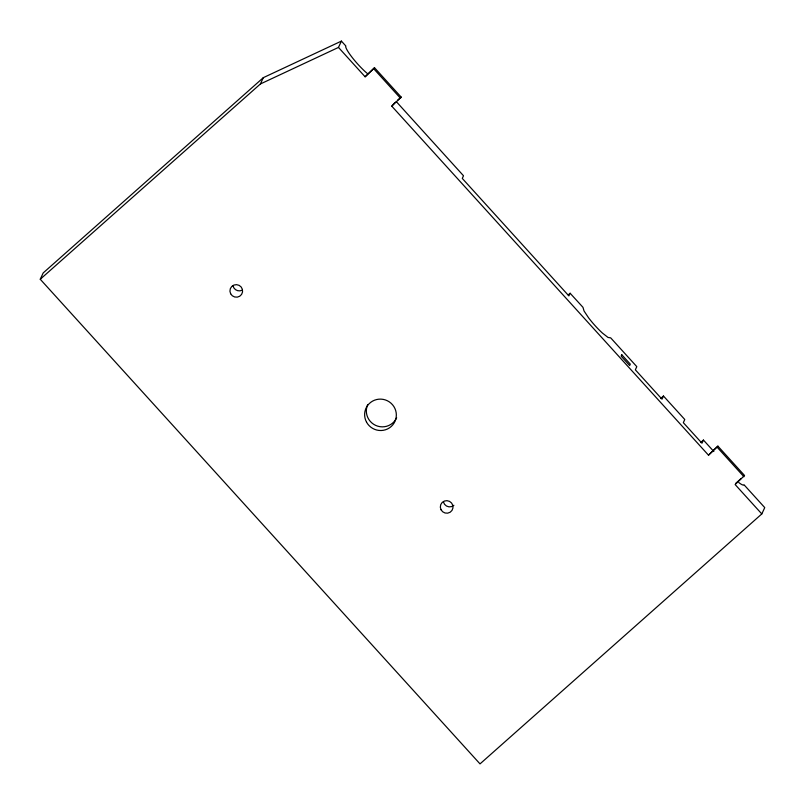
<?xml version="1.0" encoding="UTF-8"?>
<svg xmlns="http://www.w3.org/2000/svg" width="805" height="805" viewBox="0 0 805 805"><rect width="100%" height="100%" fill="white"/><g stroke="black" fill="none" stroke-linecap="round" stroke-linejoin="round"><path stroke-width="1.21" d="M738.819 482.567A20.678 3.331 48.4 0 0 743.961 484.711L764.75 507.613L761.802 513.932L480.022 763.895L40.25 279.255L43.198 272.935L263.336 77.652L341.411 41.105L345.858 46.016L345.687 46.64A20.678 3.331 48.4 0 0 367.241 73.416M40.25 279.255L260.387 83.972L263.336 77.652M260.387 83.972L338.472 47.425L341.411 41.105M338.472 47.425L365.128 76.797L374.516 67.721L401.172 97.093L391.773 106.169L708.501 455.187L717.889 446.121L744.544 475.493L735.146 484.56L761.802 513.932M365.128 76.797L374.516 67.721M391.773 106.169L395.003 102.557M713.844 451.525L703.449 440.063L701.97 443.223L683.314 422.665L684.783 419.506L663.471 396.02L662.002 399.179L635.336 369.807L636.805 366.647L610.683 337.858L608.057 337.456L602.422 333.069A20.678 3.341 48.4 0 1 588.566 317.794L584.048 310.992L582.961 307.309L570.121 293.251L568.883 295.908L462.271 178.418L463.509 175.762L396.11 101.41M708.501 455.187L717.889 446.121M397.65 100.212L401.172 97.093M568.239 294.922L570.121 293.251M660.653 398.525L663.471 396.02M700.632 442.559L703.449 440.063M735.74 483.302L741.023 478.613M373.933 68.978L400.578 98.351M717.305 447.379L743.951 476.751M453.889 505.319A6.36 6.259 25 0 1 443.424 501.877M242.114 290.223A6.36 6.259 25 0 1 233.017 285.866M396.654 417.755A15.899 15.657 25 0 1 375.694 425.402A15.899 15.657 25 0 1 367.724 404.553M621.772 354.743L621.128 356.142L629.661 365.54L630.305 364.142L621.772 354.743M441.029 509.746A6.36 6.259 25 0 0 452.008 510.4A6.36 6.259 25 0 0 446.976 500.67A6.36 6.259 25 0 0 441.029 509.746M230.633 293.734A6.36 6.259 25 0 0 241.601 294.389A6.36 6.259 25 0 0 236.569 284.658A6.36 6.259 25 0 0 230.633 293.734M366.517 422.102A15.899 15.657 25 0 0 393.977 423.219A15.899 15.657 25 0 0 380.946 399.129A15.899 15.657 25 0 0 366.517 422.102"/></g></svg>
